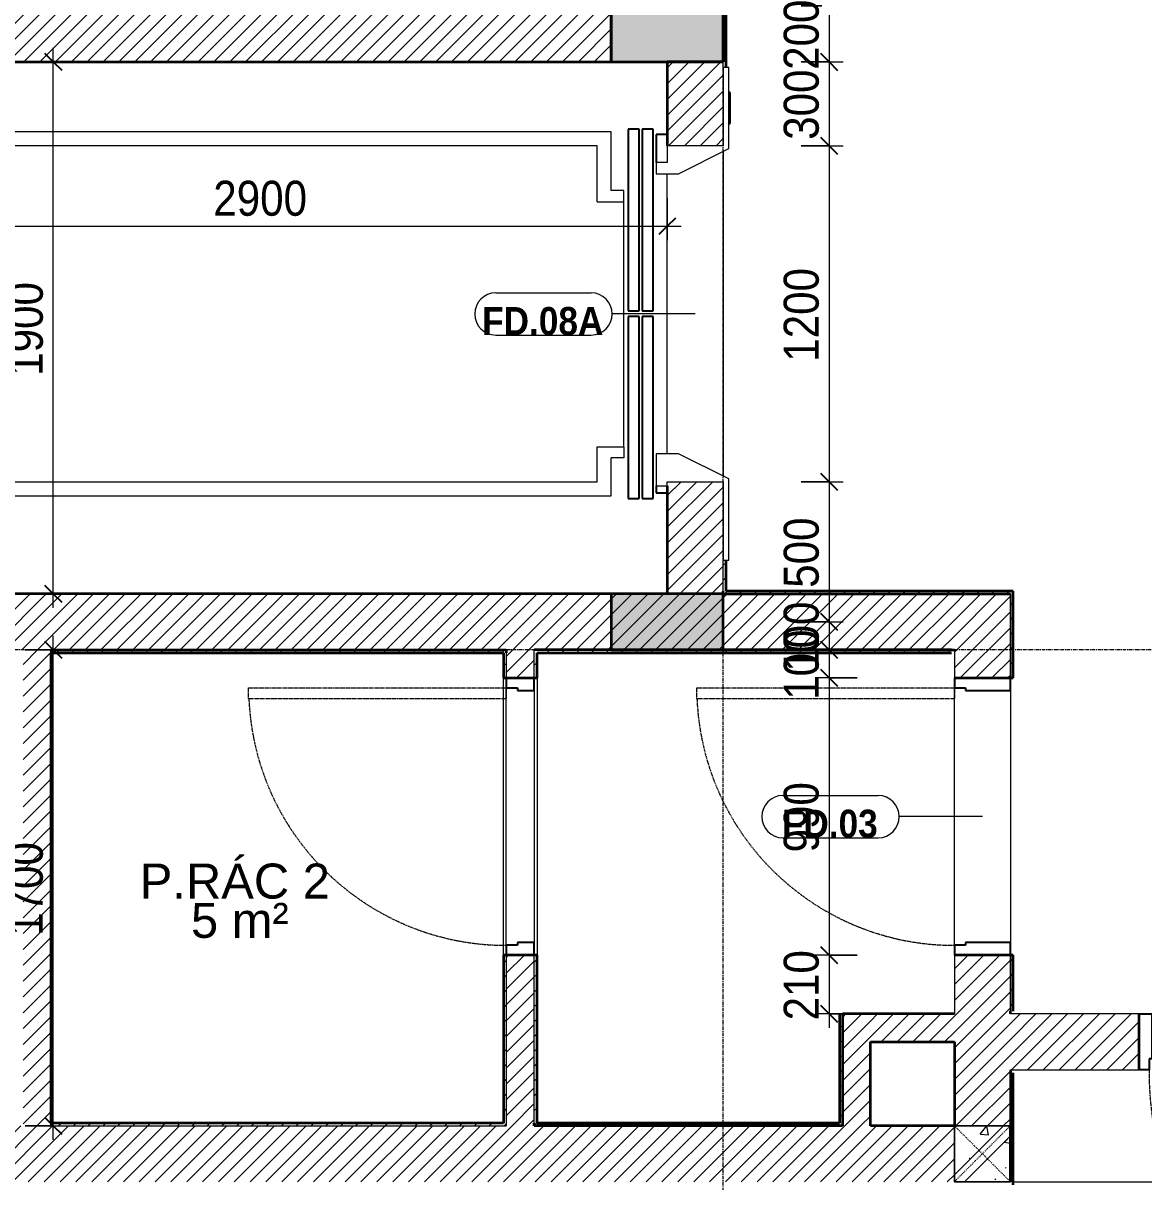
# Model space of a CAD drawing. Header units: millimetres. Extents: x 75804 to 125408, y 2002 to 35126.
# Drawn here: x 100133 to 104135, y 26537 to 30675 of the extents above; entities that cross this region are included whole.
import ezdxf

# ---------------------------------------------------------------- set-up
doc = ezdxf.new("R2010")
doc.units = ezdxf.units.MM
for name, pattern in [('Dash', [6, 3, -3]), ('Dash - Tight', [4.5, 3, -1.5]), ('Grid Line', [22.225, 12.7, -3.175, 3.175, -3.175])]:
    doc.linetypes.add(name, pattern=pattern)
for name, color, linetype, lineweight in [('0-4', 50, 'Continuous', 5), ('A-ANNO-DIMS', 211, 'Continuous', 9), ('A-ANNO-DIMS-50', 211, 'Continuous', 9), ('A-AREA-IDEN', 2, 'Continuous', 9), ('A-DETL-GENF-1', 92, 'Dash - Tight', 18), ('A-DETL-MBND', 5, 'Continuous', 18), ('A-DOOR', 31, 'Continuous', 18), ('A-DOOR-1', 31, 'Continuous', 25), ('A-DOOR-FRAM', 31, 'Continuous', 25), ('A-DOOR-IDEN', 31, 'Continuous', 9), ('A-FLOR', 192, 'Continuous', 18), ('A-WALL', 113, 'Continuous', 18), ('A-WALL-1', 113, 'Continuous', 35), ('A-WALL-PATT-1', 111, 'Continuous', 18), ('I-WALL-2', 2, 'Continuous', 35), ('S-COLS', 52, 'Continuous', 18), ('S-COLS-1', 9, 'Continuous', 5), ('S-COLS-2', 7, 'Continuous', 35), ('S-COLS-3', 52, 'Dash', 18), ('S-COLS-4', 254, 'Continuous', 18), ('S-COLS-5', 52, 'Continuous', 35), ('S-COLS-HDLN', 52, 'Dash', 18), ('S-GRID-1', 1, 'Grid Line', 9)]:
    doc.layers.add(name, color=color, linetype=linetype, lineweight=lineweight)
doc.styles.add('Arial_1', font='arial.ttf', dxfattribs={"height": 125})
doc.styles.add('Arial_B', font='arialbd.ttf', dxfattribs={"width": 0.9, "height": 100})
doc.styles.add('UTM Avo', font='', dxfattribs={"width": 0.9, "height": 125})
doc.styles.get('UTM Avo').set_extended_font_data('UTM Avo')
doc.dimstyles.new('1_Dim_chi_tiet_2_5', dxfattribs={"dimscale": 304.8, "dimtxt": 124.912619, "dimasz": 0.19685, "dimexe": 0.164042, "dimexo": 0.0625, "dimgap": 0.016404, "dimtad": 1, "dimdec": 0, "dimrnd": 5, "dimzin": 0, "dimdsep": 46, "dimtxsty": 'UTM Avo', "dimblk1": 'OBLIQUE', "dimblk2": 'OBLIQUE', "dimsah": 1, "dimcen": 0.09, "dimdle": 0.164042, "dimazin": 0, "dimtfac": 1, "dimtdec": 4, "dimtix": 1, "dimtmove": 0, "dimatfit": 3, "dimfxl": 0.328084, "dimfxlon": 1, "dimtvp": 1, "dimtolj": 1, "dimtzin": 0, "dimarcsym": 2})
pattern_1 = [(45, (22080.69, 0), (-28.284271, 28.284271), [])]
pattern_2 = [(45, (22080.69, 0), (-26.516504, 26.516504), [])]
pattern_3 = [(50, (22080.7, 0), (364.3679, -31.8783), [38.1, -419.1]), (355, (22080.7, 0), (-70.4859, 382.1133), [30.48, -335.28]), (100.451, (22111.05, -2.66), (293.885, 350.2334), [32.38, -356.18]), (46.184, (22080.7, 101.6), (542.1585, -84.0858), [57.15, -628.65]), (96.636, (22125.87, 94.6), (474.805, 494.8554), [48.57, -534.27]), (351.184, (22080.7, 101.6), (474.8102, 494.85), [45.72, -502.92]), (21, (22131.5, 76.2), (303.2285, -204.5305), [38.1, -419.1]), (326, (22131.5, 76.2), (123.6039, 368.376), [30.48, -335.28]), (71.451, (22156.76, 59.16), (426.8341, 163.8427), [32.38, -356.18]), (37.5, (22080.69, 0), (6.17665, 169.11015), [3.353, -327.863, 3.353, -337.007, -336.55]), (37.5, (22080.69, 0), (6.17665, 169.11015), [-671.576, 3.353, -333.197]), (7.5, (22080.69, 0), (133.63888, 200.3615), [3.353, -190.703, 3.353, -320.243, -128.27]), (7.5, (22080.69, 0), (133.63888, 200.3615), [-517.652, 3.353, -124.917]), (327.5, (21967.4, 0), (271.18182, -11.45836), [3.353, -123.647, 3.353, -392.887, -525.78]), (327.5, (21967.4, 0), (271.18182, -11.45836), [-523.24, 3.353, -522.427]), (317.5, (21916.6, 0), (296.2585, 50.85285), [3.353, -161.747, 3.353, -259.791, -373.38]), (317.5, (21916.6, 0), (296.2585, 50.85285), [-428.244, 3.353, -370.027]), (45, (22080.69, 0), (-125.7236, 125.7236), []), (45, (22080.69, 190.5), (-125.7236, 125.7236), [])]

# ---------------------------------------------------------------- blocks, each defined once
blk = doc.blocks.new('NCV_TKTC_KET CAU_rvt-3-TKCS_THANG MÁY TM2 - MẶT BẰNG TẦNG 2-8')
at = {"layer": 'S-COLS-1'}
for points in [[(80552.6, 30536.9), (80552.6, 30736.9), (80152.6, 30736.9), (80152.6, 30536.9)], [(80552.6, 28436.9), (80552.6, 28636.9), (80152.6, 28636.9), (80152.6, 28436.9)]]:
    blk.add_hatch(color=256, dxfattribs=at).paths.add_polyline_path(points)
at = {"layer": 'S-COLS-2'}
for p, q in [((80152.6, 30736.9), (80152.6, 30536.9)), ((80552.6, 30536.9), (80552.6, 30736.9)), ((80152.6, 30536.9), (80552.6, 30536.9)), ((80152.6, 28636.9), (80152.6, 28436.9)), ((80552.6, 28636.9), (80152.6, 28636.9)), ((80552.6, 28436.9), (80552.6, 28636.9)), ((80152.6, 28436.9), (80552.6, 28436.9))]:
    blk.add_line(p, q, dxfattribs=at)
blk = doc.blocks.new('Thang may HIEN - Dài x Rộng - 2200x1200-551375-TKCS_THANG MÁY TM2 - MẶT BẰNG TẦNG 2-8')
at = {"layer": 'A-DOOR'}
for p, q in [((-590, 120), (-880, 120)), ((-880, 120), (-880, 100)), ((-880, 100), (-600, 100)), ((-600, 100), (-600, -100)), ((-500, -60), (-590, 120)), ((590, 120), (500, -60)), ((880, 120), (590, 120)), ((600, -100), (600, 100)), ((600, 100), (880, 100)), ((880, 100), (880, 120)), ((-500, -140), (-500, -60)), ((500, -60), (500, -140)), ((-600, -100), (-540, -100)), ((-540, -100), (-540, -140)), ((615, -100), (600, -100)), ((615, -140), (615, -100)), ((-660, -190.4), (-660, -150.4)), ((-660, -150.4), (-10, -150.4)), ((-540, -140), (-500, -140)), ((-10, -150.4), (-10, -190.4)), ((660, -150.4), (10, -150.4)), ((10, -150.4), (10, -190.4)), ((500, -140), (615, -140)), ((660, -190.4), (660, -150.4)), ((-10, -190.4), (-660, -190.4)), ((-10, -200.4), (-660, -200.4)), ((-660, -200.4), (-660, -240.4)), ((-10, -240.4), (-10, -200.4)), ((10, -190.4), (660, -190.4)), ((10, -200.4), (10, -240.4)), ((660, -200.4), (10, -200.4)), ((660, -240.4), (660, -200.4)), ((-660, -240.4), (-10, -240.4)), ((10, -240.4), (660, -240.4)), ((-440, -255), (-440, -300)), ((-400, -255), (-440, -255)), ((475, -255), (-400, -255)), ((-400, -350), (-400, -255)), ((475, -255), (515, -255)), ((475, -350), (475, -255)), ((515, -255), (515, -300)), ((-440, -300), (-650, -300)), ((-650, -300), (-650, -2550)), ((650, -300), (515, -300)), ((650, -2550), (650, -300)), ((-400, -350), (-600, -350)), ((-600, -350), (-600, -2500)), ((600, -350), (475, -350)), ((600, -2500), (600, -350)), ((-600, -2500), (600, -2500)), ((-650, -2550), (650, -2550)), ((590.8, -2605.4), (-584.2, -2605.4)), ((-584.2, -2605.4), (-584.2, -2705.4)), ((590.8, -2705.4), (590.8, -2605.4)), ((-584.2, -2705.4), (590.8, -2705.4))]:
    blk.add_line(p, q, dxfattribs=at)
at = {"layer": 'A-DOOR-1'}
for p, q in [((-680, 124), (-790, 124)), ((-790, 124), (-790, 120)), ((-680, 120), (-680, 124)), ((-600, -100), (-640, -100)), ((-640, -100), (-640, -140)), ((640, -100), (615, -100)), ((640, -140), (640, -100)), ((-10, -150.4), (-660, -150.4)), ((-660, -150.4), (-660, -190.4)), ((-640, -140), (-540, -140)), ((-10, -190.4), (-10, -150.4)), ((10, -150.4), (10, -190.4)), ((660, -150.4), (10, -150.4)), ((615, -140), (640, -140)), ((660, -190.4), (660, -150.4)), ((-660, -190.4), (-10, -190.4)), ((-10, -200.4), (-660, -200.4)), ((-660, -200.4), (-660, -240.4)), ((-10, -240.4), (-10, -200.4)), ((10, -190.4), (660, -190.4)), ((10, -200.4), (10, -240.4)), ((660, -200.4), (10, -200.4)), ((660, -240.4), (660, -200.4)), ((-660, -240.4), (-10, -240.4)), ((10, -240.4), (660, -240.4))]:
    blk.add_line(p, q, dxfattribs=at)
blk = doc.blocks.new('FD_02 - FD_03 - FD_03-KY THUAT-900x2200mm-728564-TKCS_THANG MÁY TM2 - MẶT BẰNG TẦNG 2-8')
at = {"layer": 'A-DETL-GENF-1'}
for p, q in [((420, 100), (420, 1020)), ((420, 1020), (460, 1020)), ((460, 1020), (460, 100)), ((460, 100), (420, 100))]:
    blk.add_line(p, q, dxfattribs=at)
blk.add_arc((460, 100), 920, 92.4919, 180, dxfattribs=at)
at = {"layer": 'A-DOOR-FRAM'}
for p, q in [((-460, 100), (-495, 100)), ((-495, 100), (-495, -100)), ((-460, 60), (-460, 100)), ((495, 100), (460, 100)), ((460, 100), (460, 60)), ((495, -100), (495, 100)), ((-450, 60), (-460, 60)), ((-450, -100), (-450, 60)), ((460, 60), (450, 60)), ((450, 60), (450, -100)), ((-495, -100), (-450, -100)), ((450, -100), (495, -100))]:
    blk.add_line(p, q, dxfattribs=at)
blk = doc.blocks.new('FD_01 - FD_01-1200x2200mm-1787918-TKCS_THANG MÁY TM2 - MẶT BẰNG TẦNG 2-8')
at = {"layer": 'A-DETL-GENF-1'}
for p, q in [((610, -100), (570, -100)), ((570, -100), (570, -1320)), ((610, -1320), (610, -100)), ((570, -1320), (610, -1320))]:
    blk.add_line(p, q, dxfattribs=at)
blk.add_arc((610, -100), 1220, 180, 268.1211, dxfattribs=at)
at = {"layer": 'A-DOOR-FRAM'}
for p, q in [((-645, 100), (-600, 100)), ((-645, -100), (-645, 100)), ((-600, 100), (-600, -60)), ((600, 100), (645, 100)), ((600, -60), (600, 100)), ((645, 100), (645, -100)), ((-600, -60), (-610, -60)), ((-610, -60), (-610, -100)), ((610, -60), (600, -60)), ((610, -100), (610, -60)), ((-610, -100), (-645, -100)), ((645, -100), (610, -100))]:
    blk.add_line(p, q, dxfattribs=at)
blk = doc.blocks.new('FD_02 - FD_03 - FD_03-KY THUAT-900x2200mm-801878-TKCS_THANG MÁY TM2 - MẶT BẰNG TẦNG 2-8')
at = {"layer": 'A-DETL-GENF-1'}
for p, q in [((420, 50), (420, 970)), ((420, 970), (460, 970)), ((460, 970), (460, 50)), ((460, 50), (420, 50))]:
    blk.add_line(p, q, dxfattribs=at)
blk.add_arc((460, 50), 920, 92.4919, 180, dxfattribs=at)
at = {"layer": 'A-DOOR-FRAM'}
for p, q in [((-460, 50), (-495, 50)), ((-495, 50), (-495, -50)), ((-460, 10), (-460, 50)), ((495, 50), (460, 50)), ((460, 50), (460, 10)), ((495, -50), (495, 50)), ((-450, 10), (-460, 10)), ((-450, -50), (-450, 10)), ((460, 10), (450, 10)), ((450, 10), (450, -50)), ((-495, -50), (-450, -50)), ((450, -50), (495, -50))]:
    blk.add_line(p, q, dxfattribs=at)
blk = doc.blocks.new('G1_SOF - BO TRU - 200x200-3052400-TKCS_THANG MÁY TM2 - MẶT BẰNG TẦNG 2-8')
at = {"layer": 'S-COLS-HDLN'}
for p, q in [((-100, 100), (100, -100)), ((100, 100), (-100, -100))]:
    blk.add_line(p, q, dxfattribs=at)
blk = doc.blocks.new('STN_Door Tag - STN_Door Tag-1788670-TKCS_THANG MÁY TM2 - MẶT BẰNG TẦNG 2-8')
at = {"layer": 'A-DOOR-IDEN'}
for p, q in [((-3.37, 1.495), (3.431, 1.495)), ((-3.37, -1.524), (3.431, -1.524))]:
    blk.add_line(p, q, dxfattribs=at)
for centre, start, end in [((-3.37, -0.015), 90, 270), ((3.431, -0.015), 270, 90)]:
    blk.add_arc(centre, 1.509, start, end, dxfattribs=at)
blk = doc.blocks.new('DIMBLOCK107-TKCS_THANG MÁY TM2 - MẶT BẰNG TẦNG 2-8')
at = {"layer": 'A-ANNO-DIMS-50', "lineweight": 25}
for p, q in [((103011.3, 30736.9), (102981.3, 30766.9)), ((103011.3, 30736.9), (103041.3, 30706.9)), ((103011.3, 30536.9), (102981.3, 30566.9)), ((103011.3, 30536.9), (103041.3, 30506.9))]:
    blk.add_line(p, q, dxfattribs=at)
at = {"layer": 'A-ANNO-DIMS-50'}
for p, q in [((102911.3, 30736.9), (103061.3, 30736.9)), ((103011.3, 30736.9), (102911.3, 30736.9)), ((103011.3, 30736.9), (103011.3, 30536.9)), ((102911.3, 30536.9), (103061.3, 30536.9)), ((103011.3, 30536.9), (102911.3, 30536.9))]:
    blk.add_line(p, q, dxfattribs=at)
at = {"layer": 'A-ANNO-DIMS-50', "color": 0, "insert": (102848.9, 30508.6), "char_height": 125, "width": 308.118, "attachment_point": 1, "rotation": 90, "line_spacing_factor": 1.110334, "style": 'UTM Avo'}
blk.add_mtext('200', dxfattribs=at)
blk = doc.blocks.new('_Oblique')
at = {"color": 0, "linetype": 'ByBlock', "lineweight": -2}
blk.add_line((-0.5, -0.5), (0.5, 0.5), dxfattribs=at)
blk = doc.blocks.new('DIMBLOCK108-TKCS_THANG MÁY TM2 - MẶT BẰNG TẦNG 2-8')
at = {"layer": 'A-ANNO-DIMS-50', "lineweight": 25}
for p, q in [((103011.3, 30536.9), (102981.3, 30566.9)), ((103011.3, 30536.9), (103041.3, 30506.9)), ((103011.3, 30237.4), (102981.3, 30267.4)), ((103011.3, 30237.4), (103041.3, 30207.4))]:
    blk.add_line(p, q, dxfattribs=at)
at = {"layer": 'A-ANNO-DIMS-50'}
for p, q in [((102911.3, 30536.9), (103061.3, 30536.9)), ((103011.3, 30536.9), (102911.3, 30536.9)), ((103011.3, 30536.9), (103011.3, 30237.4)), ((102911.3, 30237.4), (103061.3, 30237.4)), ((103011.3, 30237.4), (102911.3, 30237.4))]:
    blk.add_line(p, q, dxfattribs=at)
at = {"layer": 'A-ANNO-DIMS-50', "color": 0, "insert": (102848.9, 30258.8), "char_height": 125, "width": 308.118, "attachment_point": 1, "rotation": 90, "line_spacing_factor": 1.110334, "style": 'UTM Avo'}
blk.add_mtext('300', dxfattribs=at)
blk = doc.blocks.new('DIMBLOCK109-TKCS_THANG MÁY TM2 - MẶT BẰNG TẦNG 2-8')
at = {"layer": 'A-ANNO-DIMS-50', "lineweight": 25}
for p, q in [((103011.3, 30237.4), (102981.3, 30267.4)), ((103011.3, 30237.4), (103041.3, 30207.4)), ((103011.3, 29037.4), (102981.3, 29067.4)), ((103011.3, 29037.4), (103041.3, 29007.4))]:
    blk.add_line(p, q, dxfattribs=at)
at = {"layer": 'A-ANNO-DIMS-50'}
for p, q in [((102911.3, 30237.4), (103061.3, 30237.4)), ((103011.3, 30237.4), (102911.3, 30237.4)), ((103011.3, 30237.4), (103011.3, 29037.4)), ((102911.3, 29037.4), (103061.3, 29037.4)), ((103011.3, 29037.4), (102911.3, 29037.4))]:
    blk.add_line(p, q, dxfattribs=at)
at = {"layer": 'A-ANNO-DIMS-50', "color": 0, "insert": (102848.9, 29466.2), "char_height": 125, "width": 410.824, "attachment_point": 1, "rotation": 90, "line_spacing_factor": 1.110334, "style": 'UTM Avo'}
blk.add_mtext('1200', dxfattribs=at)
blk = doc.blocks.new('DIMBLOCK110-TKCS_THANG MÁY TM2 - MẶT BẰNG TẦNG 2-8')
at = {"layer": 'A-ANNO-DIMS-50', "lineweight": 25}
for p, q in [((103011.3, 29037.4), (102981.3, 29067.4)), ((103011.3, 29037.4), (103041.3, 29007.4)), ((103011.3, 28536.9), (102981.3, 28566.9)), ((103011.3, 28536.9), (103041.3, 28506.9))]:
    blk.add_line(p, q, dxfattribs=at)
at = {"layer": 'A-ANNO-DIMS-50'}
for p, q in [((102911.3, 29037.4), (103061.3, 29037.4)), ((103011.3, 29037.4), (102911.3, 29037.4)), ((103011.3, 29037.4), (103011.3, 28536.9)), ((102911.3, 28536.9), (103061.3, 28536.9)), ((103011.3, 28536.9), (102911.3, 28536.9))]:
    blk.add_line(p, q, dxfattribs=at)
at = {"layer": 'A-ANNO-DIMS-50', "color": 0, "insert": (102848.9, 28658.8), "char_height": 125, "width": 308.118, "attachment_point": 1, "rotation": 90, "line_spacing_factor": 1.110334, "style": 'UTM Avo'}
blk.add_mtext('500', dxfattribs=at)
blk = doc.blocks.new('DIMBLOCK111-TKCS_THANG MÁY TM2 - MẶT BẰNG TẦNG 2-8')
at = {"layer": 'A-ANNO-DIMS-50', "lineweight": 25}
for p, q in [((103011.3, 28536.9), (102981.3, 28566.9)), ((103011.3, 28536.9), (103041.3, 28506.9)), ((103011.3, 28436.9), (102981.3, 28466.9)), ((103011.3, 28436.9), (103041.3, 28406.9))]:
    blk.add_line(p, q, dxfattribs=at)
at = {"layer": 'A-ANNO-DIMS-50'}
for p, q in [((102911.3, 28536.9), (103061.3, 28536.9)), ((103011.3, 28536.9), (102911.3, 28536.9)), ((103011.3, 28536.9), (103011.3, 28436.9)), ((103111.3, 28436.9), (102961.3, 28436.9)), ((103011.3, 28436.9), (103111.3, 28436.9))]:
    blk.add_line(p, q, dxfattribs=at)
at = {"layer": 'A-ANNO-DIMS-50', "color": 0, "insert": (102848.9, 28358.6), "char_height": 125, "width": 308.118, "attachment_point": 1, "rotation": 90, "line_spacing_factor": 1.110334, "style": 'UTM Avo'}
blk.add_mtext('100', dxfattribs=at)
blk = doc.blocks.new('DIMBLOCK112-TKCS_THANG MÁY TM2 - MẶT BẰNG TẦNG 2-8')
at = {"layer": 'A-ANNO-DIMS-50'}
for p, q in [((103111.3, 28436.9), (102961.3, 28436.9)), ((103011.3, 28436.9), (103011.3, 28336.9)), ((103011.3, 28436.9), (103111.3, 28436.9)), ((103111.3, 28336.9), (102961.3, 28336.9)), ((103011.3, 28336.9), (103111.3, 28336.9))]:
    blk.add_line(p, q, dxfattribs=at)
at = {"layer": 'A-ANNO-DIMS-50', "lineweight": 25}
for p, q in [((103011.3, 28436.9), (102981.3, 28466.9)), ((103011.3, 28436.9), (103041.3, 28406.9)), ((103011.3, 28336.9), (102981.3, 28366.9)), ((103011.3, 28336.9), (103041.3, 28306.9))]:
    blk.add_line(p, q, dxfattribs=at)
at = {"layer": 'A-ANNO-DIMS-50', "color": 0, "insert": (102848.9, 28258.6), "char_height": 125, "width": 308.118, "attachment_point": 1, "rotation": 90, "line_spacing_factor": 1.110334, "style": 'UTM Avo'}
blk.add_mtext('100', dxfattribs=at)
blk = doc.blocks.new('DIMBLOCK113-TKCS_THANG MÁY TM2 - MẶT BẰNG TẦNG 2-8')
at = {"layer": 'A-ANNO-DIMS-50', "lineweight": 25}
for p, q in [((103011.3, 28336.9), (102981.3, 28366.9)), ((103011.3, 28336.9), (103041.3, 28306.9)), ((103011.3, 27346.9), (102981.3, 27376.9)), ((103011.3, 27346.9), (103041.3, 27316.9))]:
    blk.add_line(p, q, dxfattribs=at)
at = {"layer": 'A-ANNO-DIMS-50'}
for p, q in [((103111.3, 28336.9), (102961.3, 28336.9)), ((103011.3, 28336.9), (103011.3, 27346.9)), ((103011.3, 28336.9), (103111.3, 28336.9)), ((103111.3, 27346.9), (102961.3, 27346.9)), ((103011.3, 27346.9), (103111.3, 27346.9))]:
    blk.add_line(p, q, dxfattribs=at)
at = {"layer": 'A-ANNO-DIMS-50', "color": 0, "insert": (102848.9, 27713.6), "char_height": 125, "width": 308.118, "attachment_point": 1, "rotation": 90, "line_spacing_factor": 1.110334, "style": 'UTM Avo'}
blk.add_mtext('990', dxfattribs=at)
blk = doc.blocks.new('DIMBLOCK114-TKCS_THANG MÁY TM2 - MẶT BẰNG TẦNG 2-8')
at = {"layer": 'A-ANNO-DIMS-50', "lineweight": 25}
for p, q in [((103011.3, 27346.9), (102981.3, 27376.9)), ((103011.3, 27346.9), (103041.3, 27316.9)), ((103011.3, 27136.9), (102981.3, 27166.9)), ((103011.3, 27136.9), (103041.3, 27106.9))]:
    blk.add_line(p, q, dxfattribs=at)
at = {"layer": 'A-ANNO-DIMS-50'}
for p, q in [((103111.3, 27346.9), (102961.3, 27346.9)), ((103011.3, 27346.9), (103011.3, 27086.9)), ((103011.3, 27346.9), (103111.3, 27346.9)), ((103111.3, 27136.9), (102961.3, 27136.9)), ((103011.3, 27136.9), (103111.3, 27136.9))]:
    blk.add_line(p, q, dxfattribs=at)
at = {"layer": 'A-ANNO-DIMS-50', "color": 0, "insert": (102848.9, 27113.6), "char_height": 125, "width": 308.118, "attachment_point": 1, "rotation": 90, "line_spacing_factor": 1.110334, "style": 'UTM Avo'}
blk.add_mtext('210', dxfattribs=at)
blk = doc.blocks.new('DIMBLOCK118-TKCS_THANG MÁY TM2 - MẶT BẰNG TẦNG 2-8')
at = {"layer": 'A-ANNO-DIMS-50'}
for p, q in [((100240.7, 28586.9), (100240.7, 30587.4)), ((100140.7, 30537.4), (100290.7, 30537.4)), ((100240.7, 30537.4), (100140.7, 30537.4)), ((100140.7, 28636.9), (100290.7, 28636.9)), ((100240.7, 28636.9), (100140.7, 28636.9))]:
    blk.add_line(p, q, dxfattribs=at)
at = {"layer": 'A-ANNO-DIMS-50', "lineweight": 25}
for p, q in [((100240.7, 30537.4), (100210.7, 30567.4)), ((100240.7, 30537.4), (100270.7, 30507.4)), ((100240.7, 28636.9), (100210.7, 28666.9)), ((100240.7, 28636.9), (100270.7, 28606.9))]:
    blk.add_line(p, q, dxfattribs=at)
at = {"layer": 'A-ANNO-DIMS-50', "color": 0, "insert": (100078.3, 29416), "char_height": 125, "width": 410.824, "attachment_point": 1, "rotation": 90, "line_spacing_factor": 1.110334, "style": 'UTM Avo'}
blk.add_mtext('1900', dxfattribs=at)
blk = doc.blocks.new('DIMBLOCK119-TKCS_THANG MÁY TM2 - MẶT BẰNG TẦNG 2-8')
at = {"layer": 'A-ANNO-DIMS-50'}
for p, q in [((100240.7, 26686.9), (100240.7, 28486.9)), ((100140.7, 28436.9), (100290.7, 28436.9)), ((100240.7, 28436.9), (100140.7, 28436.9)), ((100140.7, 26736.9), (100290.7, 26736.9)), ((100240.7, 26736.9), (100140.7, 26736.9))]:
    blk.add_line(p, q, dxfattribs=at)
at = {"layer": 'A-ANNO-DIMS-50', "lineweight": 25}
for p, q in [((100240.7, 28436.9), (100210.7, 28466.9)), ((100240.7, 28436.9), (100270.7, 28406.9)), ((100240.7, 26736.9), (100210.7, 26766.9)), ((100240.7, 26736.9), (100270.7, 26706.9))]:
    blk.add_line(p, q, dxfattribs=at)
at = {"layer": 'A-ANNO-DIMS-50', "color": 0, "insert": (100078.3, 27415.8), "char_height": 125, "width": 410.824, "attachment_point": 1, "rotation": 90, "line_spacing_factor": 1.110334, "style": 'UTM Avo'}
blk.add_mtext('1700', dxfattribs=at)
blk = doc.blocks.new('DIMBLOCK121-TKCS_THANG MÁY TM2 - MẶT BẰNG TẦNG 2-8')
at = {"layer": 'A-ANNO-DIMS-50'}
for p, q in [((99533.3, 30050.3), (99533.3, 29900.3)), ((99533.3, 29950.3), (99533.3, 30050.3)), ((102433.3, 30050.3), (102433.3, 29900.3)), ((102433.3, 29950.3), (102433.3, 30050.3)), ((99483.3, 29950.3), (102483.3, 29950.3))]:
    blk.add_line(p, q, dxfattribs=at)
at = {"layer": 'A-ANNO-DIMS-50', "lineweight": 25}
for p, q in [((99533.3, 29950.3), (99563.3, 29980.3)), ((102433.3, 29950.3), (102463.3, 29980.3)), ((99533.3, 29950.3), (99503.3, 29920.3)), ((102433.3, 29950.3), (102403.3, 29920.3))]:
    blk.add_line(p, q, dxfattribs=at)
at = {"layer": 'A-ANNO-DIMS-50', "color": 0, "insert": (100812.1, 30112.6), "char_height": 125, "width": 410.824, "attachment_point": 1, "line_spacing_factor": 1.110334, "style": 'UTM Avo'}
blk.add_mtext('2900', dxfattribs=at)

msp = doc.modelspace()

# ---------------------------------------------------------------- hatches: boundary and pattern name
at = {"layer": 'A-WALL-PATT-1'}
h = msp.add_hatch(dxfattribs=at)
h.set_pattern_fill('FP_3', color=256, style=0, pattern_type=2)
h.set_pattern_definition(pattern_2)
h.paths.add_polyline_path([(102633.3, 28646.9), (102643.3, 28646.9), (102643.3, 28757.4), (102633.3, 28757.4)])
h.paths.add_polyline_path([(102643.3, 30517.4), (102643.3, 30757.4), (102633.3, 30757.4), (102633.3, 30517.4), (102637.6, 30517.4)])
h.paths.add_polyline_path([(102633.9, 32517.4), (102643.3, 32517.4), (102643.3, 33547.4), (102633.3, 33547.4), (102633.3, 32517.4)])
h = msp.add_hatch(dxfattribs=at)
h.set_pattern_fill('FP_1', color=256, style=0, pattern_type=2)
h.set_pattern_definition(pattern_1)
h.paths.add_polyline_path([(102233.3, 30537.4), (102233.3, 30737.4), (99533.3, 30737.4), (99533.3, 30537.4), (100969, 30537.4)])
h = msp.add_hatch(dxfattribs=at)
h.set_pattern_fill('FP_1', color=256, style=0, pattern_type=2)
h.set_pattern_definition(pattern_1)
h.paths.add_polyline_path([(102433.3, 28436.9), (102633.3, 28436.9), (102633.3, 29037.4), (102433.3, 29037.4), (102433.3, 28628.2)])
h.paths.add_polyline_path([(102433.3, 30237.4), (102633.3, 30237.4), (102633.3, 30536.9), (102433.3, 30536.9)])
h = msp.add_hatch(dxfattribs=at)
h.set_pattern_fill('FP_1', color=256, style=0, pattern_type=2)
h.set_pattern_definition(pattern_1)
h.paths.add_polyline_path([(102433.3, 28436.9), (102433.3, 28636.9), (99533.3, 28636.9), (99533.3, 28436.9), (101958.3, 28436.9)])
h = msp.add_hatch(dxfattribs=at)
h.set_pattern_fill('FP_3', color=256, style=0, pattern_type=2)
h.set_pattern_definition(pattern_2)
h.paths.add_polyline_path([(103658.3, 28636.9), (103658.3, 28646.9), (102633.3, 28646.9), (102633.3, 28636.9), (102923.1, 28636.9)])
h = msp.add_hatch(dxfattribs=at)
h.set_pattern_fill('FP_1', color=256, style=0, pattern_type=2)
h.set_pattern_definition(pattern_1)
h.paths.add_polyline_path([(103458.3, 28436.9), (103458.3, 28636.9), (102633.3, 28636.9), (102633.3, 28436.9), (102923.1, 28436.9)])
h = msp.add_hatch(dxfattribs=at)
h.set_pattern_fill('FP_1', color=256, style=0, pattern_type=2)
h.set_pattern_definition(pattern_1)
h.paths.add_polyline_path([(103458.3, 26737.4), (103658.3, 26737.4), (103658.3, 27346.9), (103458.3, 27346.9), (103458.3, 26968.4)])
h.paths.add_polyline_path([(103658.3, 28336.9), (103658.3, 28636.9), (103458.3, 28636.9), (103458.3, 28336.9)])
h = msp.add_hatch(dxfattribs=at)
h.set_pattern_fill('FP_3', color=256, style=0, pattern_type=2)
h.set_pattern_definition(pattern_2)
h.paths.add_polyline_path([(103668.3, 27146.9), (103668.3, 27346.9), (103658.3, 27346.9), (103658.3, 27146.9)])
h.paths.add_polyline_path([(103658.3, 28336.9), (103668.3, 28336.9), (103668.3, 28646.9), (103658.3, 28646.9), (103658.3, 28636.9)])
h = msp.add_hatch(dxfattribs=at)
h.set_pattern_fill('FP_1', color=256, style=0, pattern_type=2)
h.set_pattern_definition(pattern_1)
h.paths.add_polyline_path([(100233.2, 26736.9), (100233.2, 28436.9), (100133.2, 28436.9), (100133.2, 26736.9)])
h = msp.add_hatch(dxfattribs=at)
h.set_pattern_fill('FP_3', color=256, style=0, pattern_type=2)
h.set_pattern_definition(pattern_2)
h.paths.add_polyline_path([(101848.3, 28426.9), (101858.3, 28426.9), (101858.3, 28436.9), (100233.2, 28436.9), (100233.2, 28426.9), (100969, 28426.9)])
h = msp.add_hatch(dxfattribs=at)
h.set_pattern_fill('FP_1', color=256, style=0, pattern_type=2)
h.set_pattern_definition(pattern_1)
h.paths.add_polyline_path([(101858.3, 26736.9), (101958.3, 26736.9), (101958.3, 27346.9), (101858.3, 27346.9)])
h.paths.add_polyline_path([(101958.3, 28336.9), (101958.3, 28436.9), (101858.3, 28436.9), (101858.3, 28336.9)])
h = msp.add_hatch(dxfattribs=at)
h.set_pattern_fill('FP_3', color=256, style=0, pattern_type=2)
h.set_pattern_definition(pattern_2)
h.paths.add_polyline_path([(101968.3, 26746.9), (101968.3, 27346.9), (101958.3, 27346.9), (101958.3, 26746.9)])
h.paths.add_polyline_path([(101968.3, 28336.9), (101968.3, 28436.9), (101958.3, 28436.9), (101958.3, 28336.9)])
h = msp.add_hatch(dxfattribs=at)
h.set_pattern_fill('FP_3', color=256, style=0, pattern_type=2)
h.set_pattern_definition(pattern_2)
h.paths.add_polyline_path([(103448.3, 28426.9), (103448.3, 28436.9), (101968.3, 28436.9), (101968.3, 28426.9), (102923.1, 28426.9)])
h = msp.add_hatch(dxfattribs=at)
h.set_pattern_fill('FP_3', color=256, style=0, pattern_type=2)
h.set_pattern_definition(pattern_2)
h.paths.add_polyline_path([(101858.3, 26736.9), (101858.3, 27346.9), (101848.3, 27346.9), (101848.3, 26736.9)])
h.paths.add_polyline_path([(101848.3, 28336.9), (101858.3, 28336.9), (101858.3, 28426.9), (101848.3, 28426.9)])
h = msp.add_hatch(dxfattribs=at)
h.set_pattern_fill('FP_3', color=256, style=0, pattern_type=2)
h.set_pattern_definition(pattern_2)
h.paths.add_polyline_path([(103058.3, 26736.9), (103058.3, 27136.9), (103048.3, 27136.9), (103048.3, 26736.9)])
h = msp.add_hatch(dxfattribs=at)
h.set_pattern_fill('FP_1', color=256, style=0, pattern_type=2)
h.set_pattern_definition(pattern_1)
h.paths.add_polyline_path([(103058.3, 26736.9), (103158.3, 26736.9), (103158.3, 27136.9), (103058.3, 27136.9), (103058.3, 26968.4)])
h = msp.add_hatch(dxfattribs=at)
h.set_pattern_fill('FP_1', color=256, style=0, pattern_type=2)
h.set_pattern_definition(pattern_1)
h.paths.add_polyline_path([(103458.3, 27036.9), (103458.3, 27136.9), (103158.3, 27136.9), (103158.3, 27036.9)])
h = msp.add_hatch(dxfattribs=at)
h.set_pattern_fill('FP_1', color=256, style=0, pattern_type=2)
h.set_pattern_definition(pattern_1)
h.paths.add_polyline_path([(105408.3, 26936.9), (105458.3, 26936.9), (105458.3, 27136.9), (105408.3, 27136.9)])
h.paths.add_polyline_path([(103900.1, 26936.9), (104118.3, 26936.9), (104118.3, 27136.9), (103658.3, 27136.9), (103658.3, 26936.9), (103668.3, 26936.9)])
h = msp.add_hatch(dxfattribs=at)
h.set_pattern_fill('FP_3', color=256, style=0, pattern_type=2)
h.set_pattern_definition(pattern_2)
h.paths.add_polyline_path([(103668.3, 26536.9), (103668.3, 26936.9), (103658.3, 26936.9), (103658.3, 26536.9)])
h = msp.add_hatch(dxfattribs=at)
h.set_pattern_fill('FP_1', color=256, style=0, pattern_type=2)
h.set_pattern_definition(pattern_1)
h.paths.add_polyline_path([(102923.1, 26536.9), (103458.3, 26537.4), (103458.3, 26736.9), (99533.3, 26736.9), (99533.3, 26536.9), (101946, 26536.9)])
h = msp.add_hatch(dxfattribs=at)
h.set_pattern_fill('FP_3', color=256, style=0, pattern_type=2)
h.set_pattern_definition(pattern_2)
h.paths.add_polyline_path([(101848.3, 26736.9), (101848.3, 26746.9), (100233.2, 26746.9), (100233.2, 26736.9), (100969, 26736.9)])
h = msp.add_hatch(dxfattribs=at)
h.set_pattern_fill('FP_3', color=256, style=0, pattern_type=2)
h.set_pattern_definition(pattern_2)
h.paths.add_polyline_path([(103048.3, 26736.9), (103048.3, 26746.9), (101958.3, 26746.9), (101958.3, 26736.9), (102923.1, 26736.9)])
at = {"layer": 'S-COLS-4'}
h = msp.add_hatch(dxfattribs=at)
h.set_pattern_fill('FP_2', color=256, style=0, pattern_type=2)
h.set_pattern_definition(pattern_3)
h.paths.add_polyline_path([(103658.3, 26537.4), (103658.3, 26737.4), (103458.3, 26736.9), (103458.3, 26537.4)])
h = msp.add_hatch(dxfattribs=at)
h.set_pattern_fill('FP_2', color=256, style=0, pattern_type=2)
h.set_pattern_definition(pattern_3)
h.paths.add_polyline_path([(103658.3, 26537.4), (103658.3, 26737.4), (103458.3, 26736.9), (103458.3, 26537.4)])

# ---------------------------------------------------------------- linework, layer by layer
at = {"layer": 'A-DETL-MBND'}
for p, q in [((101848.3, 27346.9), (101848.3, 28336.9)), ((101968.3, 28336.9), (101968.3, 27346.9)), ((103668.3, 26537.4), (105448.3, 26537.4))]:
    msp.add_line(p, q, dxfattribs=at)
at = {"layer": 'A-DOOR-IDEN'}
for p, q in [((102533.3, 29637.4), (102236.5, 29637.4)), ((103558.3, 27841.9), (103261.5, 27841.9))]:
    msp.add_line(p, q, dxfattribs=at)
at = {"layer": 'A-FLOR'}
for p, q in [((103458.3, 27381.9), (103458.3, 28301.9)), ((103458.3, 26737.4), (103158.3, 26737.4))]:
    msp.add_line(p, q, dxfattribs=at)
at = {"layer": 'A-WALL'}
for p, q in [((102633.3, 30517.4), (102633.3, 30536.9)), ((102633.3, 30217.4), (102633.3, 29057.4)), ((102433.3, 29137.4), (102433.3, 30137.4)), ((102633.3, 28646.9), (102633.3, 28757.4)), ((103658.3, 28336.9), (103658.3, 28636.9)), ((103658.3, 28636.9), (103658.3, 28336.9)), ((101958.3, 28336.9), (101958.3, 28436.9)), ((103458.3, 28436.9), (103458.3, 28336.9)), ((101858.3, 28426.9), (101858.3, 28336.9)), ((101858.3, 27381.9), (101858.3, 28301.9)), ((101958.3, 28291.9), (101958.3, 27391.9)), ((103658.3, 28291.9), (103658.3, 27391.9)), ((101858.3, 27346.9), (101858.3, 26736.9)), ((101958.3, 26746.9), (101958.3, 27346.9)), ((103458.3, 27346.9), (103458.3, 27136.9)), ((103658.3, 27146.9), (103658.3, 27346.9)), ((103658.3, 27346.9), (103658.3, 27146.9)), ((104118.3, 27136.9), (103658.3, 27136.9)), ((103658.3, 26936.9), (104118.3, 26936.9)), ((100233.2, 26736.9), (101858.3, 26736.9)), ((103458.3, 26737.4), (103658.3, 26737.4)), ((103458.3, 26537.4), (103458.3, 26736.9)), ((103658.3, 26537.4), (103458.3, 26537.4))]:
    msp.add_line(p, q, dxfattribs=at)
at = {"layer": 'A-WALL-1'}
for p, q in [((102233.3, 30537.4), (102233.3, 30737.4)), ((99533.3, 30537.4), (102233.3, 30537.4)), ((102433.3, 30536.9), (102433.3, 30237.4)), ((102633.3, 30536.9), (102433.3, 30536.9)), ((102433.3, 29022.4), (102433.3, 28636.9)), ((102433.3, 28636.9), (99533.3, 28636.9)), ((102633.3, 28636.9), (102633.3, 28646.9)), ((103658.3, 28636.9), (103658.3, 28636.9)), ((100233.2, 28436.9), (101858.3, 28436.9)), ((101858.3, 28436.9), (101858.3, 28426.9)), ((102433.3, 28436.9), (103458.3, 28436.9)), ((100233.2, 26746.9), (100233.2, 28426.9)), ((101858.3, 28336.9), (101958.3, 28336.9)), ((103458.3, 28336.9), (103658.3, 28336.9)), ((101958.3, 27346.9), (101858.3, 27346.9)), ((103658.3, 27346.9), (103458.3, 27346.9)), ((103658.3, 27136.9), (103658.3, 27146.9)), ((103058.3, 27136.9), (103058.3, 26736.9)), ((103458.3, 27136.9), (103058.3, 27136.9)), ((104118.3, 26936.9), (104118.3, 27136.9)), ((103158.3, 26736.9), (103158.3, 27036.9)), ((103158.3, 27036.9), (103458.3, 27036.9)), ((103458.3, 27036.9), (103458.3, 26737.4)), ((101958.3, 26736.9), (101958.3, 26746.9)), ((103058.3, 26736.9), (101958.3, 26736.9)), ((103458.3, 26736.9), (103158.3, 26736.9))]:
    msp.add_line(p, q, dxfattribs=at)
at = {"layer": 'I-WALL-2'}
for p, q in [((102643.3, 30517.4), (102643.3, 30757.4)), ((102633.3, 30736.9), (102633.3, 30536.9)), ((102643.3, 28646.9), (102643.3, 28757.4)), ((102633.3, 28636.9), (103658.3, 28636.9)), ((103668.3, 28646.9), (102643.3, 28646.9)), ((103668.3, 28336.9), (103668.3, 28646.9)), ((100233.2, 28436.9), (100233.2, 28426.9)), ((103448.3, 28436.9), (101958.3, 28436.9)), ((100243.2, 28426.9), (101848.3, 28426.9)), ((101848.3, 28426.9), (101848.3, 28336.9)), ((101968.3, 28336.9), (101968.3, 28426.9)), ((101968.3, 28426.9), (103448.3, 28426.9)), ((101848.3, 28336.9), (101858.3, 28336.9)), ((101958.3, 28336.9), (101968.3, 28336.9)), ((103658.3, 28336.9), (103668.3, 28336.9)), ((101848.3, 27346.9), (101848.3, 26746.9)), ((101858.3, 27346.9), (101848.3, 27346.9)), ((101968.3, 27346.9), (101958.3, 27346.9)), ((101968.3, 26746.9), (101968.3, 27346.9)), ((103668.3, 27346.9), (103658.3, 27346.9)), ((103668.3, 27146.9), (103668.3, 27346.9)), ((103048.3, 27136.9), (103048.3, 26746.9)), ((103658.3, 26936.9), (103658.3, 26536.9)), ((103668.3, 26526.9), (103668.3, 26926.9)), ((100233.2, 26746.9), (100233.2, 26736.9)), ((101848.3, 26746.9), (100243.2, 26746.9)), ((103048.3, 26746.9), (101968.3, 26746.9))]:
    msp.add_line(p, q, dxfattribs=at)
at = {"layer": 'S-COLS'}
for p, q in [((103658.3, 26737.4), (103458.3, 26737.4)), ((103458.3, 26736.9), (103458.3, 26537.4)), ((103458.3, 26537.4), (103658.3, 26537.4))]:
    msp.add_line(p, q, dxfattribs=at)
at = {"layer": 'S-COLS-5'}
for p, q in [((103458.3, 26737.4), (103458.3, 26736.9)), ((103658.3, 26537.4), (103658.3, 26737.4))]:
    msp.add_line(p, q, dxfattribs=at)
at = {"layer": 'S-GRID-1'}
for p, q in [((102633.3, 25279.5), (102633.3, 33237.3)), ((105583.3, 28436.9), (99587.5, 28436.9))]:
    msp.add_line(p, q, dxfattribs=at)

# ---------------------------------------------------------------- block references
at = {"layer": '0-4'}
msp.add_blockref('NCV_TKTC_KET CAU_rvt-3-TKCS_THANG MÁY TM2 - MẶT BẰNG TẦNG 2-8', (22080.7, 0), dxfattribs=at)
at = {"layer": 'A-DOOR'}
for name, p, rotation in [('Thang may HIEN - Dài x Rộng - 2200x1200-551375-TKCS_THANG MÁY TM2 - MẶT BẰNG TẦNG 2-8', (102533.3, 29637.4), 269.9999999999998), ('FD_02 - FD_03 - FD_03-KY THUAT-900x2200mm-801878-TKCS_THANG MÁY TM2 - MẶT BẰNG TẦNG 2-8', (101908.3, 27841.9), 90), ('FD_02 - FD_03 - FD_03-KY THUAT-900x2200mm-728564-TKCS_THANG MÁY TM2 - MẶT BẰNG TẦNG 2-8', (103558.3, 27841.9), 90)]:
    msp.add_blockref(name, p, dxfattribs=dict(at, rotation=rotation))
msp.add_blockref('FD_01 - FD_01-1200x2200mm-1787918-TKCS_THANG MÁY TM2 - MẶT BẰNG TẦNG 2-8', (104763.3, 27036.9), dxfattribs=at)
at = {"layer": 'A-DOOR-IDEN', "xscale": 49.99999999999998, "yscale": 49.99999999999998, "zscale": 49.99999999999998}
for p in [(101989.5, 29637.6), (103014.5, 27842.2)]:
    msp.add_blockref('STN_Door Tag - STN_Door Tag-1788670-TKCS_THANG MÁY TM2 - MẶT BẰNG TẦNG 2-8', p, dxfattribs=at)
at = {"layer": 'S-COLS-3'}
msp.add_blockref('G1_SOF - BO TRU - 200x200-3052400-TKCS_THANG MÁY TM2 - MẶT BẰNG TẦNG 2-8', (103558.3, 26637.4), dxfattribs=at)

# ---------------------------------------------------------------- texts
at = {"layer": 'A-AREA-IDEN', "char_height": 125, "line_spacing_factor": 0.936439, "style": 'Arial_1'}
for s, insert, width, attachment_point in [('\\pt2.5,5,7.5,10,12.5,15,17.5,20,22.5,25,27.5,30,32.5,35,37.5,40,42.5,45,47.5,50,52.5,55,57.5,60,62.5,65,67.5,70,72.5,75,77.5,80;P.RÁC 2', (100889, 27547), 681.5, 8), ('\\pt2.5,5,7.5,10,12.5,15,17.5,20,22.5,25,27.5,30,32.5,35,37.5,40,42.5,45,47.5,50,52.5,55,57.5,60,62.5,65,67.5,70,72.5,75,77.5,80;5 m²', (100906.9, 27470.2), 357.5, 5)]:
    msp.add_mtext(s, dxfattribs=dict(at, insert=insert, width=width, attachment_point=attachment_point))
at = {"layer": 'A-DOOR-IDEN', "char_height": 100, "attachment_point": 5, "line_spacing_factor": 0.936439, "style": 'Arial_B'}
for s, insert, width in [('\\pt2.25,4.5,6.75,9,11.25,13.5,15.75,18,20.25,22.5,24.75,27,29.25,31.5,33.75,36,38.25,40.5,42.75,45,47.25,49.5,51.75,54,56.25,58.5,60.75,63,65.25,67.5,69.75,72;FD.08A', (101988.5, 29610.9), 443.7), ('\\pt2.25,4.5,6.75,9,11.25,13.5,15.75,18,20.25,22.5,24.75,27,29.25,31.5,33.75,36,38.25,40.5,42.75,45,47.25,49.5,51.75,54,56.25,58.5,60.75,63,65.25,67.5,69.75,72;FD.03', (103013.5, 27815.5), 351.45)]:
    msp.add_mtext(s, dxfattribs=dict(at, insert=insert, width=width))

# ---------------------------------------------------------------- dimensions: what is measured, and where the dimension line sits
at = {"layer": 'A-ANNO-DIMS'}
for base, p1, p2, override, picture, middle in [((103011.3, 30536.9), (102911.3, 30736.9), (102911.3, 30536.9), {"dimpost": '<>', "dimfxl": 200}, 'DIMBLOCK107-TKCS_THANG MÁY TM2 - MẶT BẰNG TẦNG 2-8', (102941.6, 30636.9)), ((100240.7031, 30537.3629), (100140.7031, 28636.936), (100140.7031, 30537.3629), {"dimpost": '<>', "dimfxl": 1900.426822}, 'DIMBLOCK118-TKCS_THANG MÁY TM2 - MẶT BẰNG TẦNG 2-8', (100171.018, 29587.1494)), ((103011.3041, 30237.3629), (102911.3041, 30536.936), (102911.3041, 30237.3629), {"dimpost": '<>', "dimfxl": 299.573178}, 'DIMBLOCK108-TKCS_THANG MÁY TM2 - MẶT BẰNG TẦNG 2-8', (102941.619, 30387.1494)), ((103011.3, 29037.4), (102911.3, 30237.4), (102911.3, 29037.4), {"dimpost": '<>', "dimfxl": 1200}, 'DIMBLOCK109-TKCS_THANG MÁY TM2 - MẶT BẰNG TẦNG 2-8', (102941.6, 29637.4)), ((103011.3041, 28536.936), (102911.3041, 29037.3629), (102911.3041, 28536.936), {"dimpost": '<>', "dimfxl": 500.426822}, 'DIMBLOCK110-TKCS_THANG MÁY TM2 - MẶT BẰNG TẦNG 2-8', (102941.619, 28787.1494)), ((103011.3, 28436.9), (102911.3, 28536.9), (103111.3, 28436.9), {"dimpost": '<>', "dimfxl": 223.606798}, 'DIMBLOCK111-TKCS_THANG MÁY TM2 - MẶT BẰNG TẦNG 2-8', (102941.6, 28486.9)), ((103011.3, 28336.9), (103111.3, 28436.9), (103111.3, 28336.9), {"dimpost": '<>', "dimfxl": 100}, 'DIMBLOCK112-TKCS_THANG MÁY TM2 - MẶT BẰNG TẦNG 2-8', (102941.6, 28386.9)), ((100240.7, 28436.9), (100140.7, 26736.9), (100140.7, 28436.9), {"dimpost": '<>', "dimfxl": 1700}, 'DIMBLOCK119-TKCS_THANG MÁY TM2 - MẶT BẰNG TẦNG 2-8', (100171, 27586.9)), ((103011.3, 27346.9), (103111.3, 28336.9), (103111.3, 27346.9), {"dimpost": '<>', "dimfxl": 990}, 'DIMBLOCK113-TKCS_THANG MÁY TM2 - MẶT BẰNG TẦNG 2-8', (102941.6, 27841.9)), ((103011.3, 27136.9), (103111.3, 27346.9), (103111.3, 27136.9), {"dimpost": '<>', "dimfxl": 210}, 'DIMBLOCK114-TKCS_THANG MÁY TM2 - MẶT BẰNG TẦNG 2-8', (102941.6, 27241.9))]:
    dim = msp.add_linear_dim(base=base, p1=p1, p2=p2, angle=90, dimstyle='1_Dim_chi_tiet_2_5', override=override, dxfattribs=at)
    dim.commit()
    dim.dimension.update_dxf_attribs({"geometry": picture, "text_midpoint": middle})
dim = msp.add_linear_dim(base=(102433.3, 29950.3), p1=(99533.3, 30050.3), p2=(102433.3, 30050.3), dimstyle='1_Dim_chi_tiet_2_5', override={"dimpost": '<>', "dimfxl": 2900}, dxfattribs=at)
dim.commit()
dim.dimension.update_dxf_attribs({"geometry": 'DIMBLOCK121-TKCS_THANG MÁY TM2 - MẶT BẰNG TẦNG 2-8', "text_midpoint": (100983.3, 30019.9)})

doc.saveas('drawing.dxf')
